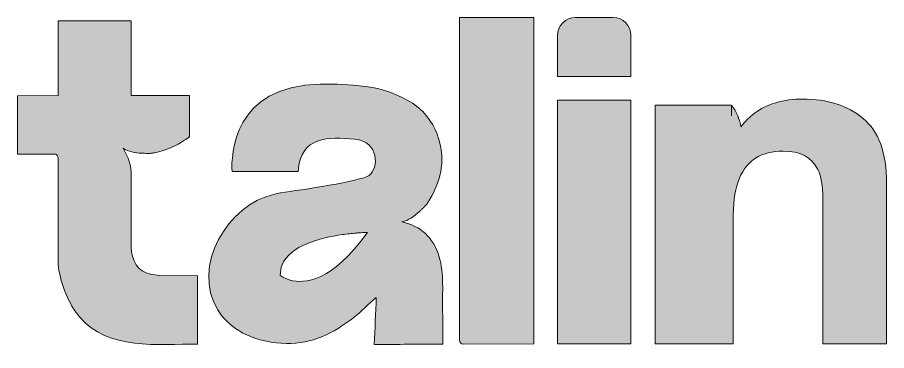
# Model space of a CAD drawing. Header units: centimetres. Extents: x -8 to 123, y -18 to 6.
# Drawn here: x 116.05 to 123.23, y -7.9 to -5.15 of the extents above; entities that cross this region are included whole.
import ezdxf

# ---------------------------------------------------------------- set-up
doc = ezdxf.new("R2010")
doc.units = ezdxf.units.CM
doc.header["$MEASUREMENT"] = 0
doc.layers.add('Layer 1', color=7, linetype='Continuous', lineweight=0)

# ---------------------------------------------------------------- blocks, each defined once
blk = doc.blocks.new('Block_29')
at = {"layer": 'Layer 1', "true_color": 0x000000, "transparency": 33554687}
h = blk.add_hatch(color=18, dxfattribs=at)
h.dxf.hatch_style = 2
edge = h.paths.add_edge_path()
edge.add_spline(control_points=[(117.1513, -7.2665), (117.0465, -7.2499), (116.9934, -7.1514), (116.9927, -7.0409), (116.9927, -7.0409), (116.9927, -6.4491), (116.9927, -6.4491), (116.9927, -6.3739), (116.9695, -6.2994), (116.9244, -6.2275), (116.9675, -6.2594), (117.0239, -6.2661), (117.0783, -6.2694), (117.085, -6.2701), (117.0936, -6.2707), (117.1015, -6.2701), (117.1108, -6.2707), (117.1188, -6.2707), (117.1267, -6.2707), (117.138, -6.2714), (117.148, -6.2707), (117.1559, -6.2701), (117.1586, -6.2701), (117.1606, -6.2701), (117.1626, -6.2694), (117.1672, -6.2687), (117.1719, -6.2681), (117.1765, -6.2674), (117.1778, -6.2674), (117.1792, -6.2674), (117.1805, -6.2667), (117.2853, -6.2434), (117.3676, -6.2068), (117.4326, -6.1629), (117.4472, -6.1529), (117.4611, -6.1429), (117.4737, -6.1323), (117.4744, -6.1316), (117.4744, -6.1316), (117.475, -6.131), (117.475, -6.131), (117.4737, -6.131), (117.4737, -6.131), (117.4737, -6.131), (117.4737, -5.7948), (117.4737, -5.7948), (117.4737, -5.7948), (116.9927, -5.7935), (116.9927, -5.7935), (116.9927, -5.7935), (116.9914, -5.1791), (116.9914, -5.1791), (116.9914, -5.1791), (116.3884, -5.1791), (116.3884, -5.1791), (116.3884, -5.1791), (116.3877, -5.7928), (116.3877, -5.7928), (116.3877, -5.7928), (116.052, -5.7955), (116.052, -5.7955), (116.052, -5.7955), (116.0527, -6.2767), (116.0527, -6.2767), (116.0527, -6.2767), (116.3678, -6.2761), (116.3678, -6.2761), (116.3758, -6.2814), (116.3837, -6.2934), (116.3884, -6.3067), (116.3884, -6.3067), (116.3884, -7.1926), (116.3884, -7.1926), (116.4056, -7.3078), (116.4375, -7.4183), (116.4952, -7.5168), (116.5144, -7.5527), (116.5383, -7.5867), (116.5655, -7.6193), (116.7977, -7.8969), (117.2157, -7.8429), (117.5387, -7.8429), (117.5387, -7.8429), (117.5401, -7.2798), (117.5401, -7.2798), (117.5401, -7.2798), (117.2263, -7.2785), (117.2263, -7.2785), (117.2263, -7.2785), (117.1513, -7.2665), (117.1513, -7.2665)], knot_values=[0, 0, 0, 0, 1, 1, 1, 2, 2, 2, 3, 3, 3, 4, 4, 4, 5, 5, 5, 6, 6, 6, 7, 7, 7, 8, 8, 8, 9, 9, 9, 10, 10, 10, 11, 11, 11, 12, 12, 12, 13, 13, 13, 14, 14, 14, 15, 15, 15, 16, 16, 16, 17, 17, 17, 18, 18, 18, 19, 19, 19, 20, 20, 20, 21, 21, 21, 22, 22, 22, 23, 23, 23, 24, 24, 24, 25, 25, 25, 26, 26, 26, 27, 27, 27, 28, 28, 28, 29, 29, 29, 30, 30, 30, 30], degree=3, periodic=0)
h = blk.add_hatch(color=18, dxfattribs=at)
h.dxf.hatch_style = 2
edge = h.paths.add_edge_path()
edge.add_spline(control_points=[(118.3043, -7.3158), (118.2519, -7.3011), (118.2227, -7.2778), (118.2227, -7.2778), (118.2221, -7.2452), (118.2274, -7.2159), (118.238, -7.1893), (118.3023, -7.0315), (118.5531, -6.967), (118.7369, -6.9404), (118.7548, -6.9384), (118.774, -6.9364), (118.7946, -6.9337), (118.8138, -6.931), (118.8317, -6.929), (118.8477, -6.9284), (118.851, -6.9277), (118.8543, -6.9277), (118.8583, -6.927), (118.8808, -6.9257), (118.8994, -6.9244), (118.9133, -6.9237), (118.9313, -6.9224), (118.9419, -6.9224), (118.9419, -6.9224), (118.6493, -7.3344), (118.4191, -7.3477), (118.3043, -7.3158)], knot_values=[0, 0, 0, 0, 1, 1, 1, 2, 2, 2, 3, 3, 3, 4, 4, 4, 5, 5, 5, 6, 6, 6, 7, 7, 7, 8, 8, 8, 9, 9, 9, 9], degree=3, periodic=0)
edge = h.paths.add_edge_path()
edge.add_spline(control_points=[(119.5662, -7.8429), (119.5648, -7.7524), (119.5655, -7.6652), (119.5628, -7.5734), (119.5589, -7.4203), (119.5788, -7.2678), (119.533, -7.1168), (119.4872, -6.9657), (119.3811, -6.8698), (119.2278, -6.8352), (119.2809, -6.8272), (119.33, -6.7873), (119.3711, -6.7513), (119.3764, -6.7467), (119.3824, -6.7413), (119.3877, -6.7353), (119.395, -6.7287), (119.401, -6.7234), (119.4063, -6.718), (119.4149, -6.71), (119.4209, -6.7027), (119.4262, -6.6967), (119.4282, -6.6947), (119.4295, -6.6934), (119.4308, -6.6914), (119.4335, -6.6874), (119.4361, -6.6841), (119.4394, -6.6801), (119.4401, -6.6788), (119.4408, -6.6781), (119.4414, -6.6768), (119.5356, -6.529), (119.5622, -6.3972), (119.5569, -6.2874), (119.5436, -6.1662), (119.5058, -6.0537), (119.4328, -5.9639), (119.4315, -5.9619), (119.4302, -5.9606), (119.4282, -5.9579), (119.3923, -5.9146), (119.3485, -5.8767), (119.2955, -5.8461), (119.1999, -5.7902), (119.1004, -5.7522), (118.9976, -5.7296), (118.914, -5.7156), (118.8145, -5.705), (118.6958, -5.7016), (118.6506, -5.701), (118.6029, -5.7003), (118.5518, -5.701), (117.8286, -5.7104), (117.818, -6.2918), (117.8243, -6.419), (117.8243, -6.419), (118.3706, -6.419), (118.3706, -6.419), (118.39, -6.1244), (118.6224, -6.1354), (118.8377, -6.1543), (119.041, -6.172), (119.0367, -6.3945), (118.9565, -6.4525), (118.8888, -6.501), (118.3892, -6.5729), (118.2287, -6.5949), (118.2274, -6.5949), (118.226, -6.5949), (118.2247, -6.5956), (118.2081, -6.5996), (118.1909, -6.6029), (118.1743, -6.6069), (117.7889, -6.6934), (117.4863, -7.2006), (117.7059, -7.5614), (117.8227, -7.7524), (118.0562, -7.835), (118.2705, -7.8383), (118.4888, -7.8416), (118.6559, -7.7577), (118.8298, -7.624), (118.8828, -7.5834), (118.9591, -7.5048), (119.0155, -7.4589), (119.0109, -7.5867), (119.0042, -7.7178), (118.9989, -7.8469), (119.188, -7.8456), (119.3771, -7.8443), (119.5662, -7.8429)], knot_values=[0, 0, 0, 0, 1, 1, 1, 2, 2, 2, 3, 3, 3, 4, 4, 4, 5, 5, 5, 6, 6, 6, 7, 7, 7, 8, 8, 8, 9, 9, 9, 10, 10, 10, 11, 11, 11, 12, 12, 12, 13, 13, 13, 14, 14, 14, 15, 15, 15, 16, 16, 16, 17, 17, 17, 18, 18, 18, 19, 19, 19, 20, 20, 20, 21, 21, 21, 22, 22, 22, 23, 23, 23, 24, 24, 24, 25, 25, 25, 26, 26, 26, 27, 27, 27, 28, 28, 28, 29, 29, 29, 30, 30, 30, 30], degree=3, periodic=0)
at = {"layer": 'Layer 1'}
for points, knots in [([(117.1513, -7.2665), (117.0465, -7.2499), (116.9934, -7.1514), (116.9927, -7.0409), (116.9927, -7.0409), (116.9927, -6.4491), (116.9927, -6.4491), (116.9927, -6.3739), (116.9695, -6.2994), (116.9244, -6.2275), (116.9675, -6.2594), (117.0239, -6.2661), (117.0783, -6.2694), (117.085, -6.2701), (117.0936, -6.2707), (117.1015, -6.2701), (117.1108, -6.2707), (117.1188, -6.2707), (117.1267, -6.2707), (117.138, -6.2714), (117.148, -6.2707), (117.1559, -6.2701), (117.1586, -6.2701), (117.1606, -6.2701), (117.1626, -6.2694), (117.1672, -6.2687), (117.1719, -6.2681), (117.1765, -6.2674), (117.1778, -6.2674), (117.1792, -6.2674), (117.1805, -6.2667), (117.2853, -6.2434), (117.3676, -6.2068), (117.4326, -6.1629), (117.4472, -6.1529), (117.4611, -6.1429), (117.4737, -6.1323), (117.4744, -6.1316), (117.4744, -6.1316), (117.475, -6.131), (117.475, -6.131), (117.4737, -6.131), (117.4737, -6.131), (117.4737, -6.131), (117.4737, -5.7948), (117.4737, -5.7948), (117.4737, -5.7948), (116.9927, -5.7935), (116.9927, -5.7935), (116.9927, -5.7935), (116.9914, -5.1791), (116.9914, -5.1791), (116.9914, -5.1791), (116.3884, -5.1791), (116.3884, -5.1791), (116.3884, -5.1791), (116.3877, -5.7928), (116.3877, -5.7928), (116.3877, -5.7928), (116.052, -5.7955), (116.052, -5.7955), (116.052, -5.7955), (116.0527, -6.2767), (116.0527, -6.2767), (116.0527, -6.2767), (116.3678, -6.2761), (116.3678, -6.2761), (116.3758, -6.2814), (116.3837, -6.2934), (116.3884, -6.3067), (116.3884, -6.3067), (116.3884, -7.1926), (116.3884, -7.1926), (116.4056, -7.3078), (116.4375, -7.4183), (116.4952, -7.5168), (116.5144, -7.5527), (116.5383, -7.5867), (116.5655, -7.6193), (116.7977, -7.8969), (117.2157, -7.8429), (117.5387, -7.8429), (117.5387, -7.8429), (117.5401, -7.2798), (117.5401, -7.2798), (117.5401, -7.2798), (117.2263, -7.2785), (117.2263, -7.2785), (117.2263, -7.2785), (117.1513, -7.2665), (117.1513, -7.2665)], [0, 0, 0, 0, 1, 1, 1, 2, 2, 2, 3, 3, 3, 4, 4, 4, 5, 5, 5, 6, 6, 6, 7, 7, 7, 8, 8, 8, 9, 9, 9, 10, 10, 10, 11, 11, 11, 12, 12, 12, 13, 13, 13, 14, 14, 14, 15, 15, 15, 16, 16, 16, 17, 17, 17, 18, 18, 18, 19, 19, 19, 20, 20, 20, 21, 21, 21, 22, 22, 22, 23, 23, 23, 24, 24, 24, 25, 25, 25, 26, 26, 26, 27, 27, 27, 28, 28, 28, 29, 29, 29, 30, 30, 30, 30]), ([(119.5662, -7.8429), (119.5648, -7.7524), (119.5655, -7.6652), (119.5628, -7.5734), (119.5589, -7.4203), (119.5788, -7.2678), (119.533, -7.1168), (119.4872, -6.9657), (119.3811, -6.8698), (119.2278, -6.8352), (119.2809, -6.8272), (119.33, -6.7873), (119.3711, -6.7513), (119.3764, -6.7467), (119.3824, -6.7413), (119.3877, -6.7353), (119.395, -6.7287), (119.401, -6.7234), (119.4063, -6.718), (119.4149, -6.71), (119.4209, -6.7027), (119.4262, -6.6967), (119.4282, -6.6947), (119.4295, -6.6934), (119.4308, -6.6914), (119.4335, -6.6874), (119.4361, -6.6841), (119.4394, -6.6801), (119.4401, -6.6788), (119.4408, -6.6781), (119.4414, -6.6768), (119.5356, -6.529), (119.5622, -6.3972), (119.5569, -6.2874), (119.5436, -6.1662), (119.5058, -6.0537), (119.4328, -5.9639), (119.4315, -5.9619), (119.4302, -5.9606), (119.4282, -5.9579), (119.3923, -5.9146), (119.3485, -5.8767), (119.2955, -5.8461), (119.1999, -5.7902), (119.1004, -5.7522), (118.9976, -5.7296), (118.914, -5.7156), (118.8145, -5.705), (118.6958, -5.7016), (118.6506, -5.701), (118.6029, -5.7003), (118.5518, -5.701), (117.8286, -5.7104), (117.818, -6.2918), (117.8243, -6.419), (117.8243, -6.419), (118.3706, -6.419), (118.3706, -6.419), (118.39, -6.1244), (118.6224, -6.1354), (118.8377, -6.1543), (119.041, -6.172), (119.0367, -6.3945), (118.9565, -6.4525), (118.8888, -6.501), (118.3892, -6.5729), (118.2287, -6.5949), (118.2274, -6.5949), (118.226, -6.5949), (118.2247, -6.5956), (118.2081, -6.5996), (118.1909, -6.6029), (118.1743, -6.6069), (117.7889, -6.6934), (117.4863, -7.2006), (117.7059, -7.5614), (117.8227, -7.7524), (118.0562, -7.835), (118.2705, -7.8383), (118.4888, -7.8416), (118.6559, -7.7577), (118.8298, -7.624), (118.8828, -7.5834), (118.9591, -7.5048), (119.0155, -7.4589), (119.0109, -7.5867), (119.0042, -7.7178), (118.9989, -7.8469), (119.188, -7.8456), (119.3771, -7.8443), (119.5662, -7.8429)], [0, 0, 0, 0, 1, 1, 1, 2, 2, 2, 3, 3, 3, 4, 4, 4, 5, 5, 5, 6, 6, 6, 7, 7, 7, 8, 8, 8, 9, 9, 9, 10, 10, 10, 11, 11, 11, 12, 12, 12, 13, 13, 13, 14, 14, 14, 15, 15, 15, 16, 16, 16, 17, 17, 17, 18, 18, 18, 19, 19, 19, 20, 20, 20, 21, 21, 21, 22, 22, 22, 23, 23, 23, 24, 24, 24, 25, 25, 25, 26, 26, 26, 27, 27, 27, 28, 28, 28, 29, 29, 29, 30, 30, 30, 30]), ([(118.3043, -7.3158), (118.2519, -7.3011), (118.2227, -7.2778), (118.2227, -7.2778), (118.2221, -7.2452), (118.2274, -7.2159), (118.238, -7.1893), (118.3023, -7.0315), (118.5531, -6.967), (118.7369, -6.9404), (118.7548, -6.9384), (118.774, -6.9364), (118.7946, -6.9337), (118.8138, -6.931), (118.8317, -6.929), (118.8477, -6.9284), (118.851, -6.9277), (118.8543, -6.9277), (118.8583, -6.927), (118.8808, -6.9257), (118.8994, -6.9244), (118.9133, -6.9237), (118.9313, -6.9224), (118.9419, -6.9224), (118.9419, -6.9224), (118.6493, -7.3344), (118.4191, -7.3477), (118.3043, -7.3158)], [0, 0, 0, 0, 1, 1, 1, 2, 2, 2, 3, 3, 3, 4, 4, 4, 5, 5, 5, 6, 6, 6, 7, 7, 7, 8, 8, 8, 9, 9, 9, 9])]:
    blk.add_open_spline(points, degree=3, knots=knots, dxfattribs=at)
blk = doc.blocks.new('Block_30')
at = {"layer": 'Layer 1', "true_color": 0x000000, "transparency": 33554687}
h = blk.add_hatch(color=18, dxfattribs=at)
h.dxf.hatch_style = 2
edge = h.paths.add_edge_path()
edge.add_spline(control_points=[(119.7033, -7.8113), (119.7041, -7.8306), (119.7169, -7.8433), (119.7341, -7.8432), (119.7341, -7.8432), (120.3172, -7.8406), (120.3172, -7.8406), (120.3172, -7.8406), (120.3172, -5.1499), (120.3172, -5.1499), (120.3172, -5.1499), (119.7033, -5.15), (119.7033, -5.15), (119.7033, -5.15), (119.7033, -7.8113), (119.7033, -7.8113)], knot_values=[0, 0, 0, 0, 1, 1, 1, 2, 2, 2, 3, 3, 3, 4, 4, 4, 5, 5, 5, 5], degree=3, periodic=0)
h = blk.add_hatch(color=18, dxfattribs=at)
h.dxf.hatch_style = 2
h.paths.add_polyline_path([(120.5115, -5.8321), (120.5115, -7.8416), (121.1186, -7.8423), (121.1179, -5.8314)])
h = blk.add_hatch(color=18, dxfattribs=at)
h.dxf.hatch_style = 2
edge = h.paths.add_edge_path()
edge.add_spline(control_points=[(123.2294, -6.5141), (123.2294, -6.2669), (123.1648, -6.0898), (123.0356, -5.9831), (122.9064, -5.8764), (122.7402, -5.823), (122.537, -5.823), (122.3748, -5.823), (122.2408, -5.8628), (122.135, -5.9424), (122.1002, -5.9687), (122.0641, -6.0061), (122.0268, -6.0522), (122.0265, -6.0501), (122.0262, -6.0482), (122.026, -6.0459), (122.0257, -6.0451), (122.0257, -6.0445), (122.0254, -6.0437), (122.0122, -5.9832), (121.9911, -5.9354), (121.9656, -5.8979), (121.96, -5.889), (121.9537, -5.8811), (121.9475, -5.8732), (121.9475, -5.8732), (121.9475, -5.8841), (121.9475, -5.8841), (121.9475, -5.8841), (121.9474, -5.9619), (121.9474, -5.9619), (121.9474, -5.9619), (121.9474, -5.8737), (121.9474, -5.8737), (121.9474, -5.8737), (121.3188, -5.8737), (121.3188, -5.8737), (121.3188, -5.8737), (121.3188, -7.842), (121.3188, -7.842), (121.3188, -7.842), (121.9637, -7.842), (121.9637, -7.842), (121.9637, -7.842), (121.9637, -6.7746), (121.9637, -6.7746), (121.9637, -6.6528), (121.9805, -6.5527), (122.0141, -6.4743), (122.079, -6.3259), (122.1986, -6.2518), (122.373, -6.2518), (122.5148, -6.2518), (122.611, -6.3024), (122.6615, -6.4037), (122.6891, -6.4592), (122.703, -6.5388), (122.703, -6.6425), (122.703, -6.6425), (122.703, -7.842), (122.703, -7.842), (122.703, -7.842), (123.2294, -7.842), (123.2294, -7.842), (123.2294, -7.842), (123.2294, -6.5141), (123.2294, -6.5141)], knot_values=[0, 0, 0, 0, 1, 1, 1, 2, 2, 2, 3, 3, 3, 4, 4, 4, 5, 5, 5, 6, 6, 6, 7, 7, 7, 8, 8, 8, 9, 9, 9, 10, 10, 10, 11, 11, 11, 12, 12, 12, 13, 13, 13, 14, 14, 14, 15, 15, 15, 16, 16, 16, 17, 17, 17, 18, 18, 18, 19, 19, 19, 20, 20, 20, 21, 21, 21, 22, 22, 22, 22], degree=3, periodic=0)
at = {"layer": 'Layer 1'}
blk.add_lwpolyline([(120.5115, -5.8321), (120.5115, -7.8416), (121.1186, -7.8423), (121.1179, -5.8314)], close=True, dxfattribs=at)
for points, knots in [([(119.7033, -7.8113), (119.7041, -7.8306), (119.7169, -7.8433), (119.7341, -7.8432), (119.7341, -7.8432), (120.3172, -7.8406), (120.3172, -7.8406), (120.3172, -7.8406), (120.3172, -5.1499), (120.3172, -5.1499), (120.3172, -5.1499), (119.7033, -5.15), (119.7033, -5.15), (119.7033, -5.15), (119.7033, -7.8113), (119.7033, -7.8113)], [0, 0, 0, 0, 1, 1, 1, 2, 2, 2, 3, 3, 3, 4, 4, 4, 5, 5, 5, 5]), ([(123.2294, -6.5141), (123.2294, -6.2669), (123.1648, -6.0898), (123.0356, -5.9831), (122.9064, -5.8764), (122.7402, -5.823), (122.537, -5.823), (122.3748, -5.823), (122.2408, -5.8628), (122.135, -5.9424), (122.1002, -5.9687), (122.0641, -6.0061), (122.0268, -6.0522), (122.0265, -6.0501), (122.0262, -6.0482), (122.026, -6.0459), (122.0257, -6.0451), (122.0257, -6.0445), (122.0254, -6.0437), (122.0122, -5.9832), (121.9911, -5.9354), (121.9656, -5.8979), (121.96, -5.889), (121.9537, -5.8811), (121.9475, -5.8732), (121.9475, -5.8732), (121.9475, -5.8841), (121.9475, -5.8841), (121.9475, -5.8841), (121.9474, -5.9619), (121.9474, -5.9619), (121.9474, -5.9619), (121.9474, -5.8737), (121.9474, -5.8737), (121.9474, -5.8737), (121.3188, -5.8737), (121.3188, -5.8737), (121.3188, -5.8737), (121.3188, -7.842), (121.3188, -7.842), (121.3188, -7.842), (121.9637, -7.842), (121.9637, -7.842), (121.9637, -7.842), (121.9637, -6.7746), (121.9637, -6.7746), (121.9637, -6.6528), (121.9805, -6.5527), (122.0141, -6.4743), (122.079, -6.3259), (122.1986, -6.2518), (122.373, -6.2518), (122.5148, -6.2518), (122.611, -6.3024), (122.6615, -6.4037), (122.6891, -6.4592), (122.703, -6.5388), (122.703, -6.6425), (122.703, -6.6425), (122.703, -7.842), (122.703, -7.842), (122.703, -7.842), (123.2294, -7.842), (123.2294, -7.842), (123.2294, -7.842), (123.2294, -6.5141), (123.2294, -6.5141)], [0, 0, 0, 0, 1, 1, 1, 2, 2, 2, 3, 3, 3, 4, 4, 4, 5, 5, 5, 6, 6, 6, 7, 7, 7, 8, 8, 8, 9, 9, 9, 10, 10, 10, 11, 11, 11, 12, 12, 12, 13, 13, 13, 14, 14, 14, 15, 15, 15, 16, 16, 16, 17, 17, 17, 18, 18, 18, 19, 19, 19, 20, 20, 20, 21, 21, 21, 22, 22, 22, 22])]:
    blk.add_open_spline(points, degree=3, knots=knots, dxfattribs=at)
blk = doc.blocks.new('Block_28')
at = {"layer": 'Layer 1', "true_color": 0x000000, "transparency": 33554687}
h = blk.add_hatch(color=18, dxfattribs=at)
h.dxf.hatch_style = 2
edge = h.paths.add_edge_path()
edge.add_spline(control_points=[(120.9709, -5.1501), (120.9709, -5.1501), (120.6609, -5.1501), (120.6609, -5.1501), (120.5784, -5.1501), (120.5115, -5.2169), (120.5115, -5.2994), (120.5115, -5.2994), (120.5115, -5.6381), (120.5115, -5.6381), (120.5115, -5.6381), (121.1186, -5.6381), (121.1186, -5.6381), (121.1186, -5.6381), (121.1186, -5.2978), (121.1186, -5.2978), (121.1186, -5.2162), (121.0524, -5.1501), (120.9709, -5.1501)], knot_values=[0, 0, 0, 0, 1, 1, 1, 2, 2, 2, 3, 3, 3, 4, 4, 4, 5, 5, 5, 6, 6, 6, 6], degree=3, periodic=0)
at = {"layer": 'Layer 1'}
blk.add_open_spline([(120.9709, -5.1501), (120.9709, -5.1501), (120.6609, -5.1501), (120.6609, -5.1501), (120.5784, -5.1501), (120.5115, -5.2169), (120.5115, -5.2994), (120.5115, -5.2994), (120.5115, -5.6381), (120.5115, -5.6381), (120.5115, -5.6381), (121.1186, -5.6381), (121.1186, -5.6381), (121.1186, -5.6381), (121.1186, -5.2978), (121.1186, -5.2978), (121.1186, -5.2162), (121.0524, -5.1501), (120.9709, -5.1501)], degree=3, knots=[0, 0, 0, 0, 1, 1, 1, 2, 2, 2, 3, 3, 3, 4, 4, 4, 5, 5, 5, 6, 6, 6, 6], dxfattribs=at)
for name in ['Block_30', 'Block_29']:
    blk.add_blockref(name, (0, 0), dxfattribs=at)
blk = doc.blocks.new('Block_27')
at = {"layer": 'Layer 1'}
blk.add_blockref('Block_28', (0, 0), dxfattribs=at)

msp = doc.modelspace()

# ---------------------------------------------------------------- block references
at = {"layer": 'Layer 1'}
msp.add_blockref('Block_27', (0, 0), dxfattribs=at)

doc.saveas('drawing.dxf')
